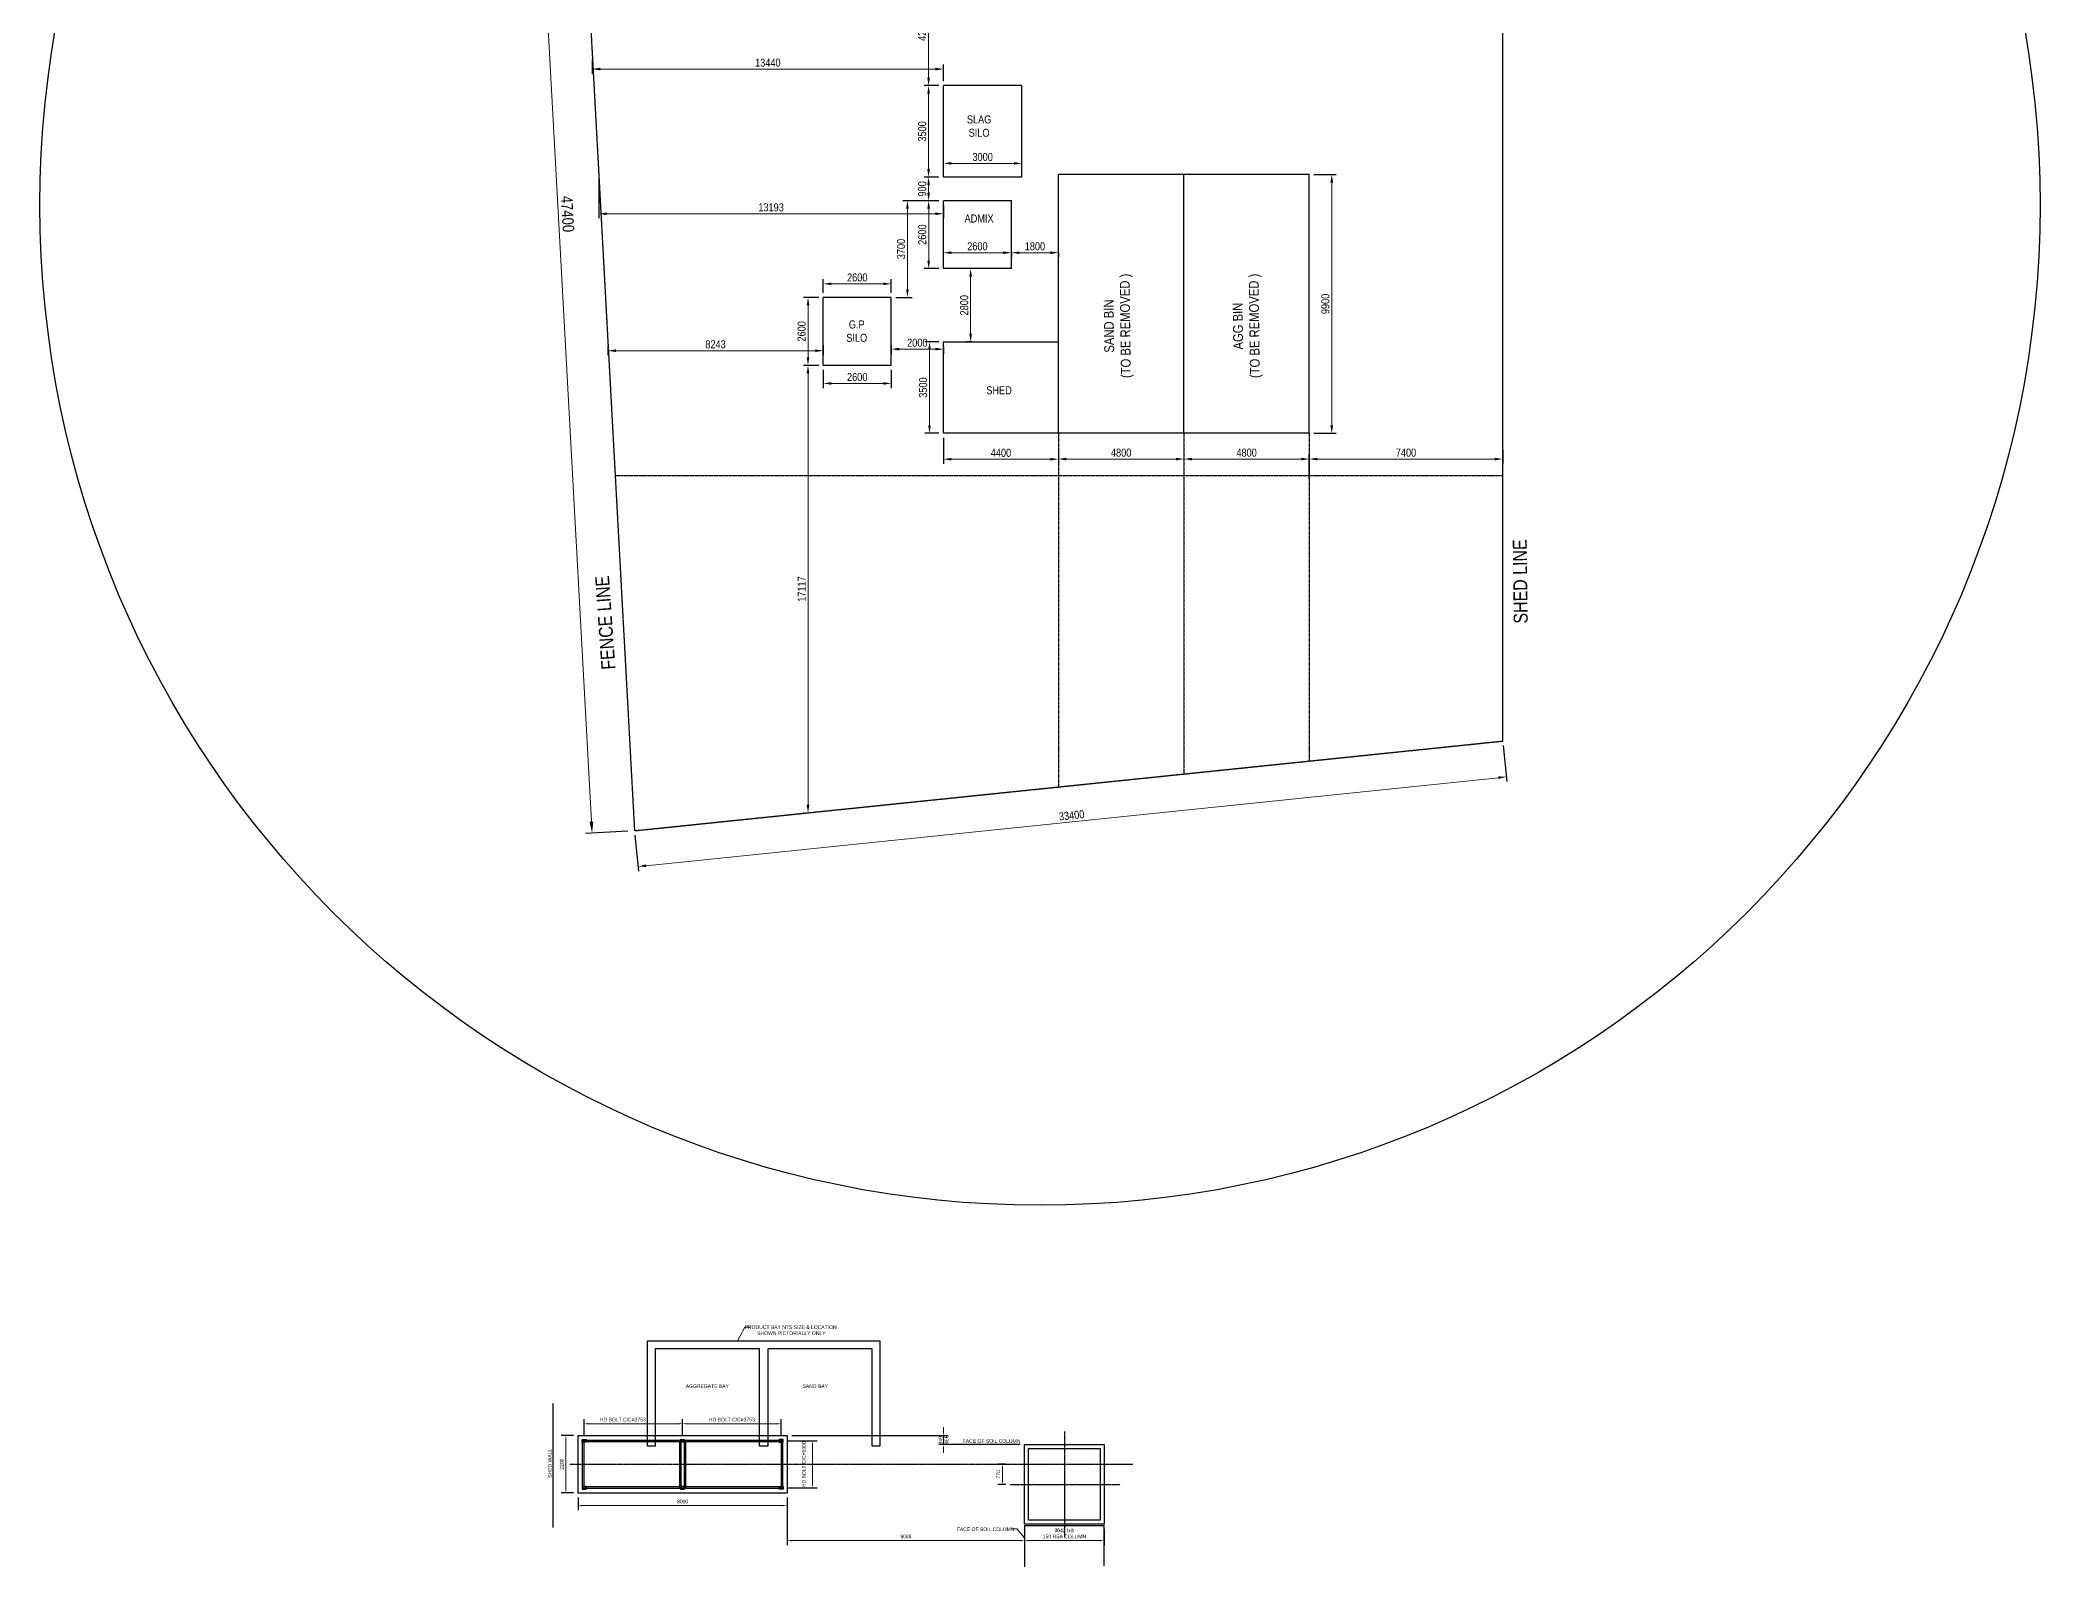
# Model space of a CAD drawing. Header units: metres. Extents: x 3919971 to 4071715, y -230135 to -139763.
# Drawn here: x 3919971 to 3996505, y -230135 to -171716 of the extents above; entities that cross this region are included whole.
import ezdxf

# ---------------------------------------------------------------- set-up
doc = ezdxf.new("R2010")
doc.units = ezdxf.units.M
doc.header["$LTSCALE"] = 1.5
doc.header["$MEASUREMENT"] = 0
doc.linetypes.add('CENTERX2', pattern=[4, 2.5, -0.5, 0.5, -0.5])
doc.linetypes.add('HIDDEN', pattern=[0.375, 0.25, -0.125])
doc.layers.get('0').update_dxf_attribs({"linetype": 'CONTINUOUS'})
doc.layers.get('DEFPOINTS').update_dxf_attribs({"linetype": 'CONTINUOUS'})
doc.layers.add('Dim', color=6, linetype='CONTINUOUS')
doc.styles.get("Standard").update_dxf_attribs({"font": 'ARIALN.TTF'})
doc.dimstyles.new('MDCG', dxfattribs={"dimscale": 0, "dimtxt": 1.75, "dimasz": 1.75, "dimexe": 1, "dimexo": 1, "dimgap": 0.5, "dimtad": 1, "dimdec": 0, "dimzin": 0, "dimdsep": 46, "dimtxsty": 'Standard', "dimcen": 3.5, "dimclrd": 6, "dimclre": 6, "dimclrt": 3, "dimadec": 0, "dimazin": 0, "dimtfac": 1, "dimtdec": 0, "dimtmove": 2, "dimatfit": 2, "dimfxl": 1, "dimtolj": 1, "dimtzin": 0, "dimlwd": 18, "dimarcsym": 0})

# ---------------------------------------------------------------- blocks, each defined once
blk = doc.blocks.new('*D31')
at = {"layer": 'DEFPOINTS', "color": 0, "transparency": 16777216}
for p in [(3975944, -198537), (3976085, -199906), (3942720, -201967)]:
    blk.add_point(p, dxfattribs=at)
at = {"layer": 'Dim', "color": 6, "lineweight": -2, "transparency": 16777216}
for p, q in [((3975962, -198711), (3976103, -200080)), ((3942738, -202141), (3942879, -203510))]:
    blk.add_line(p, q, dxfattribs=at)
at = {"layer": 'Dim', "color": 6, "lineweight": 18, "transparency": 16777216}
blk.add_line((3943166, -203305), (3975780, -199938), dxfattribs=at)
at = {"layer": 'Dim', "color": 6, "transparency": 16777216}
for points in [[(3975775, -199887), (3975786, -199988), (3976085, -199906)], [(3943161, -203254), (3943171, -203355), (3942862, -203336)]]:
    blk.add_solid(points, dxfattribs=at)
at = {"layer": 'Dim', "color": 3, "transparency": 16777216, "insert": (3959448, -201379), "char_height": 306.3, "attachment_point": 5, "rotation": 5.89422}
blk.add_mtext('\\A1;33400', dxfattribs=at)
blk = doc.blocks.new('*D30')
at = {"layer": 'DEFPOINTS', "color": 0, "transparency": 16777216}
for p in [(3938520, -154725), (3940144, -154637), (3942720, -201967)]:
    blk.add_point(p, dxfattribs=at)
at = {"layer": 'Dim', "color": 6, "lineweight": -2, "transparency": 16777216}
for p, q in [((3939894, -154651), (3938271, -154739)), ((3942471, -201980), (3940847, -202069))]:
    blk.add_line(p, q, dxfattribs=at)
at = {"layer": 'Dim', "color": 6, "lineweight": 18, "transparency": 16777216}
blk.add_line((3941073, -201618), (3938544, -155162), dxfattribs=at)
at = {"layer": 'Dim', "color": 6, "transparency": 16777216}
for points in [[(3938617, -155158), (3938471, -155166), (3938520, -154725)], [(3941146, -201614), (3941000, -201622), (3941097, -202055)]]:
    blk.add_solid(points, dxfattribs=at)
at = {"layer": 'Dim', "color": 3, "transparency": 16777216, "insert": (3940157, -178371), "char_height": 437.5, "attachment_point": 5, "rotation": 273.11603}
blk.add_mtext('\\A1;47400', dxfattribs=at)
blk = doc.blocks.new('*D1')
at = {"color": 6, "lineweight": -2, "transparency": 16777216}
for p, q in [((3975944, -187397), (3975944, -187923)), ((3968544, -188021), (3968544, -187573))]:
    blk.add_line(p, q, dxfattribs=at)
at = {"color": 6, "lineweight": 18, "transparency": 16777216}
blk.add_line((3975637, -187748), (3968850, -187748), dxfattribs=at)
at = {"color": 6, "transparency": 16777216}
for points in [[(3968850, -187697), (3968850, -187799), (3968544, -187748)], [(3975637, -187697), (3975637, -187799), (3975944, -187748)]]:
    blk.add_solid(points, dxfattribs=at)
at = {"layer": 'DEFPOINTS', "color": 0, "transparency": 16777216}
for p in [(3975944, -187222), (3968544, -187748), (3968544, -188196)]:
    blk.add_point(p, dxfattribs=at)
at = {"color": 3, "transparency": 16777216, "insert": (3972244, -187504), "char_height": 306.3, "attachment_point": 5}
blk.add_mtext('\\A1;7400', dxfattribs=at)
blk = doc.blocks.new('*D2')
at = {"color": 6, "lineweight": 18, "transparency": 16777216}
blk.add_line((3968237, -187748), (3964050, -187748), dxfattribs=at)
at = {"color": 6, "lineweight": -2, "transparency": 16777216}
blk.add_line((3968544, -188507), (3968544, -187573), dxfattribs=at)
at = {"color": 6, "transparency": 16777216}
for points in [[(3964050, -187697), (3964050, -187799), (3963744, -187748)], [(3968237, -187697), (3968237, -187799), (3968544, -187748)]]:
    blk.add_solid(points, dxfattribs=at)
at = {"layer": 'DEFPOINTS', "color": 0, "transparency": 16777216}
for p in [(3963744, -187748), (3963744, -187748), (3968544, -188682)]:
    blk.add_point(p, dxfattribs=at)
at = {"color": 3, "transparency": 16777216, "insert": (3966144, -187504), "char_height": 306.3, "attachment_point": 5}
blk.add_mtext('\\A1;4800', dxfattribs=at)
blk = doc.blocks.new('*D3')
at = {"color": 6, "lineweight": 18, "transparency": 16777216}
blk.add_line((3963437, -187748), (3959250, -187748), dxfattribs=at)
at = {"color": 6, "transparency": 16777216}
for points in [[(3959250, -187697), (3959250, -187799), (3958944, -187748)], [(3963437, -187697), (3963437, -187799), (3963744, -187748)]]:
    blk.add_solid(points, dxfattribs=at)
at = {"layer": 'DEFPOINTS', "color": 0, "transparency": 16777216}
for p in [(3958944, -187748), (3958944, -187748), (3963744, -187748)]:
    blk.add_point(p, dxfattribs=at)
at = {"color": 3, "transparency": 16777216, "insert": (3961344, -187504), "char_height": 306.3, "attachment_point": 5}
blk.add_mtext('\\A1;4800', dxfattribs=at)
blk = doc.blocks.new('*D4')
at = {"color": 6, "lineweight": -2, "transparency": 16777216}
for p, q in [((3968719, -176863), (3969577, -176863)), ((3968719, -186763), (3969577, -186763))]:
    blk.add_line(p, q, dxfattribs=at)
at = {"color": 6, "lineweight": 18, "transparency": 16777216}
blk.add_line((3969402, -186456), (3969402, -177169), dxfattribs=at)
at = {"color": 6, "transparency": 16777216}
for points in [[(3969351, -177169), (3969453, -177169), (3969402, -176863)], [(3969351, -186456), (3969453, -186456), (3969402, -186763)]]:
    blk.add_solid(points, dxfattribs=at)
at = {"layer": 'DEFPOINTS', "color": 0, "transparency": 16777216}
for p in [(3968544, -176863), (3969402, -176863), (3968544, -186763)]:
    blk.add_point(p, dxfattribs=at)
at = {"color": 3, "transparency": 16777216, "insert": (3969158, -181813), "char_height": 306.3, "attachment_point": 5, "rotation": 90}
blk.add_mtext('\\A1;9900', dxfattribs=at)
blk = doc.blocks.new('*D5')
at = {"color": 6, "lineweight": -2, "transparency": 16777216}
for p, q in [((3954544, -186938), (3954544, -187929)), ((3958944, -187409), (3958944, -187929))]:
    blk.add_line(p, q, dxfattribs=at)
at = {"color": 6, "lineweight": 18, "transparency": 16777216}
blk.add_line((3958637, -187754), (3954850, -187754), dxfattribs=at)
at = {"color": 6, "transparency": 16777216}
for points in [[(3954850, -187703), (3954850, -187805), (3954544, -187754)], [(3958637, -187703), (3958637, -187805), (3958944, -187754)]]:
    blk.add_solid(points, dxfattribs=at)
at = {"layer": 'DEFPOINTS', "color": 0, "transparency": 16777216}
for p in [(3954544, -186763), (3958944, -187234), (3954544, -187754)]:
    blk.add_point(p, dxfattribs=at)
at = {"color": 3, "transparency": 16777216, "insert": (3956744, -187510), "char_height": 306.3, "attachment_point": 5}
blk.add_mtext('\\A1;4400', dxfattribs=at)
blk = doc.blocks.new('*D6')
at = {"color": 6, "lineweight": -2, "transparency": 16777216}
for p, q in [((3954369, -183263), (3953835, -183263)), ((3954369, -186763), (3953835, -186763))]:
    blk.add_line(p, q, dxfattribs=at)
at = {"color": 6, "lineweight": 18, "transparency": 16777216}
blk.add_line((3954010, -186456), (3954010, -183569), dxfattribs=at)
at = {"color": 6, "transparency": 16777216}
for points in [[(3953959, -183569), (3954061, -183569), (3954010, -183263)], [(3953959, -186456), (3954061, -186456), (3954010, -186763)]]:
    blk.add_solid(points, dxfattribs=at)
at = {"layer": 'DEFPOINTS', "color": 0, "transparency": 16777216}
for p in [(3954010, -183263), (3954544, -183263), (3954544, -186763)]:
    blk.add_point(p, dxfattribs=at)
at = {"color": 3, "transparency": 16777216, "insert": (3953766, -185013), "char_height": 306.3, "attachment_point": 5, "rotation": 90}
blk.add_mtext('\\A1;3500', dxfattribs=at)
blk = doc.blocks.new('*D7')
at = {"color": 6, "lineweight": 18, "transparency": 16777216}
blk.add_line((3958637, -179854), (3957450, -179854), dxfattribs=at)
at = {"color": 6, "lineweight": -2, "transparency": 16777216}
for p, q in [((3957144, -179861), (3957144, -180029)), ((3958944, -179861), (3958944, -180029))]:
    blk.add_line(p, q, dxfattribs=at)
at = {"color": 6, "transparency": 16777216}
for points in [[(3957450, -179803), (3957450, -179905), (3957144, -179854)], [(3958637, -179803), (3958637, -179905), (3958944, -179854)]]:
    blk.add_solid(points, dxfattribs=at)
at = {"layer": 'DEFPOINTS', "color": 0, "transparency": 16777216}
for p in [(3957144, -179686), (3957144, -179854), (3958944, -179686)]:
    blk.add_point(p, dxfattribs=at)
at = {"color": 3, "transparency": 16777216, "insert": (3958044, -179610), "char_height": 306.3, "attachment_point": 5}
blk.add_mtext('\\A1;1800', dxfattribs=at)
blk = doc.blocks.new('*D8')
at = {"color": 6, "lineweight": -2, "transparency": 16777216}
for p, q in [((3955743, -180463), (3955408, -180463)), ((3955646, -183263), (3955408, -183263))]:
    blk.add_line(p, q, dxfattribs=at)
at = {"color": 6, "lineweight": 18, "transparency": 16777216}
blk.add_line((3955583, -182956), (3955583, -180769), dxfattribs=at)
at = {"color": 6, "transparency": 16777216}
for points in [[(3955532, -180769), (3955634, -180769), (3955583, -180463)], [(3955532, -182956), (3955634, -182956), (3955583, -183263)]]:
    blk.add_solid(points, dxfattribs=at)
at = {"layer": 'DEFPOINTS', "color": 0, "transparency": 16777216}
for p in [(3955583, -180463), (3955918, -180463), (3955821, -183263)]:
    blk.add_point(p, dxfattribs=at)
at = {"color": 3, "transparency": 16777216, "insert": (3955339, -181863), "char_height": 306.3, "attachment_point": 5, "rotation": 90}
blk.add_mtext('\\A1;2800', dxfattribs=at)
blk = doc.blocks.new('*D27')
at = {"color": 6, "lineweight": -2, "transparency": 16777216}
for p, q in [((3949769, -184163), (3949186, -184163)), ((3949197, -201280), (3949186, -201280))]:
    blk.add_line(p, q, dxfattribs=at)
at = {"color": 6, "lineweight": 18, "transparency": 16777216}
blk.add_line((3949361, -184469), (3949361, -200974), dxfattribs=at)
at = {"color": 6, "transparency": 16777216}
for points in [[(3949310, -184469), (3949412, -184469), (3949361, -184163)], [(3949310, -200974), (3949412, -200974), (3949361, -201280)]]:
    blk.add_solid(points, dxfattribs=at)
at = {"layer": 'DEFPOINTS', "color": 0, "transparency": 16777216}
for p in [(3949944, -184163), (3949361, -201280), (3949372, -201280)]:
    blk.add_point(p, dxfattribs=at)
at = {"color": 3, "transparency": 16777216, "insert": (3949120, -192721), "char_height": 306.3, "attachment_point": 5, "rotation": 90}
blk.add_mtext('\\A1;17117', dxfattribs=at)
blk = doc.blocks.new('*D24')
at = {"color": 6, "lineweight": -2, "transparency": 16777216}
for p, q in [((3949944, -184338), (3949944, -185030)), ((3952544, -184338), (3952544, -185030))]:
    blk.add_line(p, q, dxfattribs=at)
at = {"color": 6, "lineweight": 18, "transparency": 16777216}
blk.add_line((3952237, -184855), (3950250, -184855), dxfattribs=at)
at = {"color": 6, "transparency": 16777216}
for points in [[(3950250, -184804), (3950250, -184906), (3949944, -184855)], [(3952237, -184804), (3952237, -184906), (3952544, -184855)]]:
    blk.add_solid(points, dxfattribs=at)
at = {"layer": 'DEFPOINTS', "color": 0, "transparency": 16777216}
for p in [(3949944, -184163), (3952544, -184163), (3949944, -184855)]:
    blk.add_point(p, dxfattribs=at)
at = {"color": 3, "transparency": 16777216, "insert": (3951244, -184611), "char_height": 306.3, "attachment_point": 5}
blk.add_mtext('\\A1;2600', dxfattribs=at)
blk = doc.blocks.new('*D25')
at = {"color": 6, "lineweight": -2, "transparency": 16777216}
for p, q in [((3949769, -181563), (3949186, -181563)), ((3949769, -184163), (3949186, -184163))]:
    blk.add_line(p, q, dxfattribs=at)
at = {"color": 6, "lineweight": 18, "transparency": 16777216}
blk.add_line((3949361, -183856), (3949361, -181869), dxfattribs=at)
at = {"color": 6, "transparency": 16777216}
for points in [[(3949310, -181869), (3949412, -181869), (3949361, -181563)], [(3949310, -183856), (3949412, -183856), (3949361, -184163)]]:
    blk.add_solid(points, dxfattribs=at)
at = {"layer": 'DEFPOINTS', "color": 0, "transparency": 16777216}
for p in [(3949361, -181563), (3949944, -181563), (3949944, -184163)]:
    blk.add_point(p, dxfattribs=at)
at = {"color": 3, "transparency": 16777216, "insert": (3949117, -182863), "char_height": 306.3, "attachment_point": 5, "rotation": 90}
blk.add_mtext('\\A1;2600', dxfattribs=at)
blk = doc.blocks.new('*D28')
at = {"color": 6, "lineweight": -2, "transparency": 16777216}
for p, q in [((3952544, -183396), (3952544, -183718)), ((3954544, -183438), (3954544, -183718))]:
    blk.add_line(p, q, dxfattribs=at)
at = {"color": 6, "lineweight": 18, "transparency": 16777216}
blk.add_line((3954237, -183543), (3952850, -183543), dxfattribs=at)
at = {"color": 6, "transparency": 16777216}
for points in [[(3952850, -183492), (3952850, -183594), (3952544, -183543)], [(3954237, -183492), (3954237, -183594), (3954544, -183543)]]:
    blk.add_solid(points, dxfattribs=at)
at = {"layer": 'DEFPOINTS', "color": 0, "transparency": 16777216}
for p in [(3952544, -183221), (3952544, -183543), (3954544, -183263)]:
    blk.add_point(p, dxfattribs=at)
at = {"color": 3, "transparency": 16777216, "insert": (3953544, -183299), "char_height": 306.3, "attachment_point": 5}
blk.add_mtext('\\A1;2000', dxfattribs=at)
blk = doc.blocks.new('*D26')
at = {"color": 6, "lineweight": -2, "transparency": 16777216}
for p, q in [((3949944, -181388), (3949944, -180870)), ((3952544, -181388), (3952544, -180870))]:
    blk.add_line(p, q, dxfattribs=at)
at = {"color": 6, "lineweight": 18, "transparency": 16777216}
blk.add_line((3952237, -181045), (3950250, -181045), dxfattribs=at)
at = {"color": 6, "transparency": 16777216}
for points in [[(3950250, -180994), (3950250, -181096), (3949944, -181045)], [(3952237, -180994), (3952237, -181096), (3952544, -181045)]]:
    blk.add_solid(points, dxfattribs=at)
at = {"layer": 'DEFPOINTS', "color": 0, "transparency": 16777216}
for p in [(3949944, -181045), (3949944, -181563), (3952544, -181563)]:
    blk.add_point(p, dxfattribs=at)
at = {"color": 3, "transparency": 16777216, "insert": (3951244, -180801), "char_height": 306.3, "attachment_point": 5}
blk.add_mtext('\\A1;2600', dxfattribs=at)
blk = doc.blocks.new('*D29')
at = {"color": 6, "lineweight": -2, "transparency": 16777216}
for p, q in [((3941701, -183419), (3941701, -183778)), ((3949944, -183396), (3949944, -183778))]:
    blk.add_line(p, q, dxfattribs=at)
at = {"color": 6, "lineweight": 18, "transparency": 16777216}
blk.add_line((3949637, -183603), (3942007, -183603), dxfattribs=at)
at = {"color": 6, "transparency": 16777216}
for points in [[(3942007, -183552), (3942007, -183654), (3941701, -183603)], [(3949637, -183552), (3949637, -183654), (3949944, -183603)]]:
    blk.add_solid(points, dxfattribs=at)
at = {"layer": 'DEFPOINTS', "color": 0, "transparency": 16777216}
for p in [(3941701, -183244), (3941701, -183603), (3949944, -183221)]:
    blk.add_point(p, dxfattribs=at)
at = {"color": 3, "transparency": 16777216, "insert": (3945822, -183359), "char_height": 306.3, "attachment_point": 5}
blk.add_mtext('\\A1;8243', dxfattribs=at)
blk = doc.blocks.new('*D34')
at = {"color": 6, "lineweight": -2, "transparency": 16777216}
for p, q in [((3954369, -177863), (3953803, -177863)), ((3954369, -180463), (3953803, -180463))]:
    blk.add_line(p, q, dxfattribs=at)
at = {"color": 6, "lineweight": 18, "transparency": 16777216}
blk.add_line((3953978, -178169), (3953978, -180156), dxfattribs=at)
at = {"color": 6, "transparency": 16777216}
for points in [[(3953927, -178169), (3954029, -178169), (3953978, -177863)], [(3953927, -180156), (3954029, -180156), (3953978, -180463)]]:
    blk.add_solid(points, dxfattribs=at)
at = {"layer": 'DEFPOINTS', "color": 0, "transparency": 16777216}
for p in [(3954544, -177863), (3953978, -180463), (3954544, -180463)]:
    blk.add_point(p, dxfattribs=at)
at = {"color": 3, "transparency": 16777216, "insert": (3953734, -179163), "char_height": 306.3, "attachment_point": 5, "rotation": 90}
blk.add_mtext('\\A1;2600', dxfattribs=at)
blk = doc.blocks.new('*D35')
at = {"color": 6, "lineweight": -2, "transparency": 16777216}
for p, q in [((3954544, -179855), (3954544, -179679)), ((3957144, -180029), (3957144, -180029))]:
    blk.add_line(p, q, dxfattribs=at)
at = {"color": 6, "lineweight": 18, "transparency": 16777216}
blk.add_line((3956837, -179854), (3954850, -179854), dxfattribs=at)
at = {"color": 6, "transparency": 16777216}
for points in [[(3954850, -179803), (3954850, -179905), (3954544, -179854)], [(3956837, -179803), (3956837, -179905), (3957144, -179854)]]:
    blk.add_solid(points, dxfattribs=at)
at = {"layer": 'DEFPOINTS', "color": 0, "transparency": 16777216}
for p in [(3954544, -179854), (3957144, -179854), (3954544, -180030)]:
    blk.add_point(p, dxfattribs=at)
at = {"color": 3, "transparency": 16777216, "insert": (3955844, -179610), "char_height": 306.3, "attachment_point": 5}
blk.add_mtext('\\A1;2600', dxfattribs=at)
blk = doc.blocks.new('*D22')
at = {"color": 6, "lineweight": -2, "transparency": 16777216}
for p, q in [((3941351, -176993), (3941351, -178538)), ((3954544, -178038), (3954544, -178538))]:
    blk.add_line(p, q, dxfattribs=at)
at = {"color": 6, "lineweight": 18, "transparency": 16777216}
blk.add_line((3954237, -178363), (3941657, -178363), dxfattribs=at)
at = {"color": 6, "transparency": 16777216}
for points in [[(3941657, -178312), (3941657, -178414), (3941351, -178363)], [(3954237, -178312), (3954237, -178414), (3954544, -178363)]]:
    blk.add_solid(points, dxfattribs=at)
at = {"layer": 'DEFPOINTS', "color": 0, "transparency": 16777216}
for p in [(3941351, -176818), (3954544, -177863), (3941351, -178363)]:
    blk.add_point(p, dxfattribs=at)
at = {"color": 3, "transparency": 16777216, "insert": (3947947, -178119), "char_height": 306.3, "attachment_point": 5}
blk.add_mtext('\\A1;13193', dxfattribs=at)
blk = doc.blocks.new('*D21')
at = {"color": 6, "lineweight": -2, "transparency": 16777216}
for p, q in [((3954544, -176788), (3954544, -176261)), ((3957544, -176788), (3957544, -176261))]:
    blk.add_line(p, q, dxfattribs=at)
at = {"color": 6, "lineweight": 18, "transparency": 16777216}
blk.add_line((3954850, -176436), (3957237, -176436), dxfattribs=at)
at = {"color": 6, "transparency": 16777216}
for points in [[(3954850, -176385), (3954850, -176487), (3954544, -176436)], [(3957237, -176385), (3957237, -176487), (3957544, -176436)]]:
    blk.add_solid(points, dxfattribs=at)
at = {"layer": 'DEFPOINTS', "color": 0, "transparency": 16777216}
for p in [(3957544, -176436), (3954544, -176963), (3957544, -176963)]:
    blk.add_point(p, dxfattribs=at)
at = {"color": 3, "transparency": 16777216, "insert": (3956044, -176192), "char_height": 306.3, "attachment_point": 5}
blk.add_mtext('\\A1;3000', dxfattribs=at)
blk = doc.blocks.new('*D17')
at = {"color": 6, "lineweight": -2, "transparency": 16777216}
for p, q in [((3954369, -173463), (3953800, -173463)), ((3954369, -176963), (3953800, -176963))]:
    blk.add_line(p, q, dxfattribs=at)
at = {"color": 6, "lineweight": 18, "transparency": 16777216}
blk.add_line((3953975, -176656), (3953975, -173769), dxfattribs=at)
at = {"color": 6, "transparency": 16777216}
for points in [[(3953924, -173769), (3954026, -173769), (3953975, -173463)], [(3953924, -176656), (3954026, -176656), (3953975, -176963)]]:
    blk.add_solid(points, dxfattribs=at)
at = {"layer": 'DEFPOINTS', "color": 0, "transparency": 16777216}
for p in [(3953975, -173463), (3954544, -173463), (3954544, -176963)]:
    blk.add_point(p, dxfattribs=at)
at = {"color": 3, "transparency": 16777216, "insert": (3953731, -175213), "char_height": 306.3, "attachment_point": 5, "rotation": 90}
blk.add_mtext('\\A1;3500', dxfattribs=at)
blk = doc.blocks.new('*D18')
at = {"color": 6, "lineweight": -2, "transparency": 16777216}
for p, q in [((3954369, -169263), (3953800, -169263)), ((3954369, -173463), (3953800, -173463))]:
    blk.add_line(p, q, dxfattribs=at)
at = {"color": 6, "lineweight": 18, "transparency": 16777216}
blk.add_line((3953975, -173156), (3953975, -169569), dxfattribs=at)
at = {"color": 6, "transparency": 16777216}
for points in [[(3953924, -169569), (3954026, -169569), (3953975, -169263)], [(3953924, -173156), (3954026, -173156), (3953975, -173463)]]:
    blk.add_solid(points, dxfattribs=at)
at = {"layer": 'DEFPOINTS', "color": 0, "transparency": 16777216}
for p in [(3953975, -169263), (3954544, -169263), (3954544, -173463)]:
    blk.add_point(p, dxfattribs=at)
at = {"color": 3, "transparency": 16777216, "insert": (3953731, -171363), "char_height": 306.3, "attachment_point": 5, "rotation": 90}
blk.add_mtext('\\A1;4200', dxfattribs=at)
blk = doc.blocks.new('*D19')
at = {"color": 6, "lineweight": -2, "transparency": 16777216}
for p, q in [((3941104, -172448), (3941104, -173004)), ((3954544, -173288), (3954544, -172654))]:
    blk.add_line(p, q, dxfattribs=at)
at = {"color": 6, "lineweight": 18, "transparency": 16777216}
blk.add_line((3954237, -172829), (3941410, -172829), dxfattribs=at)
at = {"color": 6, "transparency": 16777216}
for points in [[(3941410, -172778), (3941410, -172880), (3941104, -172829)], [(3954237, -172778), (3954237, -172880), (3954544, -172829)]]:
    blk.add_solid(points, dxfattribs=at)
at = {"layer": 'DEFPOINTS', "color": 0, "transparency": 16777216}
for p in [(3941104, -172273), (3941104, -172829), (3954544, -173463)]:
    blk.add_point(p, dxfattribs=at)
at = {"color": 3, "transparency": 16777216, "insert": (3947824, -172585), "char_height": 306.3, "attachment_point": 5}
blk.add_mtext('\\A1;13440', dxfattribs=at)
blk = doc.blocks.new('*D20')
at = {"color": 6, "lineweight": -2, "transparency": 16777216}
for p, q in [((3954369, -176963), (3953800, -176963)), ((3954369, -177863), (3953800, -177863))]:
    blk.add_line(p, q, dxfattribs=at)
at = {"color": 6, "lineweight": 18, "transparency": 16777216}
blk.add_line((3953975, -177556), (3953975, -177269), dxfattribs=at)
at = {"color": 6, "transparency": 16777216}
for points in [[(3953924, -177269), (3954026, -177269), (3953975, -176963)], [(3953924, -177556), (3954026, -177556), (3953975, -177863)]]:
    blk.add_solid(points, dxfattribs=at)
at = {"layer": 'DEFPOINTS', "color": 0, "transparency": 16777216}
for p in [(3953975, -176963), (3954544, -176963), (3954544, -177863)]:
    blk.add_point(p, dxfattribs=at)
at = {"color": 3, "transparency": 16777216, "insert": (3953731, -177413), "char_height": 306.3, "attachment_point": 5, "rotation": 90}
blk.add_mtext('\\A1;900', dxfattribs=at)
blk = doc.blocks.new('*D23')
at = {"color": 6, "lineweight": -2, "transparency": 16777216}
for p, q in [((3954369, -177863), (3952991, -177863)), ((3952719, -181563), (3953341, -181563))]:
    blk.add_line(p, q, dxfattribs=at)
at = {"color": 6, "lineweight": 18, "transparency": 16777216}
blk.add_line((3953166, -181256), (3953166, -178169), dxfattribs=at)
at = {"color": 6, "transparency": 16777216}
for points in [[(3953115, -178169), (3953217, -178169), (3953166, -177863)], [(3953115, -181256), (3953217, -181256), (3953166, -181563)]]:
    blk.add_solid(points, dxfattribs=at)
at = {"layer": 'DEFPOINTS', "color": 0, "transparency": 16777216}
for p in [(3953166, -177863), (3954544, -177863), (3952544, -181563)]:
    blk.add_point(p, dxfattribs=at)
at = {"color": 3, "transparency": 16777216, "insert": (3952922, -179713), "char_height": 306.3, "attachment_point": 5, "rotation": 90}
blk.add_mtext('\\A1;3700', dxfattribs=at)
blk = doc.blocks.new('*D37')
at = {"layer": 'DEFPOINTS', "color": 0, "transparency": 16777216}
for p in [(3940094, -225104), (3940562, -225104), (3940562, -227304)]:
    blk.add_point(p, dxfattribs=at)
at = {"layer": 'Dim', "color": 6, "lineweight": -2, "transparency": 16777216}
for p, q in [((3940387, -225104), (3939919, -225104)), ((3940387, -227304), (3939919, -227304))]:
    blk.add_line(p, q, dxfattribs=at)
at = {"layer": 'Dim', "color": 6, "lineweight": 18, "transparency": 16777216}
blk.add_line((3940094, -227147), (3940094, -225262), dxfattribs=at)
at = {"layer": 'Dim', "color": 6, "transparency": 16777216}
for points in [[(3940068, -225262), (3940120, -225262), (3940094, -225104)], [(3940068, -227147), (3940120, -227147), (3940094, -227304)]]:
    blk.add_solid(points, dxfattribs=at)
at = {"layer": 'Dim', "color": 3, "transparency": 16777216, "insert": (3939935, -226204), "char_height": 140, "attachment_point": 5, "rotation": 90}
blk.add_mtext('\\A1;2200', dxfattribs=at)
blk = doc.blocks.new('*D38')
at = {"layer": 'DEFPOINTS', "color": 0, "transparency": 16777216}
for p in [(3940562, -227304), (3948562, -227304), (3948562, -227787)]:
    blk.add_point(p, dxfattribs=at)
at = {"layer": 'Dim', "color": 6, "lineweight": -2, "transparency": 16777216}
for p, q in [((3940562, -227479), (3940562, -227962)), ((3948562, -227479), (3948562, -227962))]:
    blk.add_line(p, q, dxfattribs=at)
at = {"layer": 'Dim', "color": 6, "lineweight": 18, "transparency": 16777216}
blk.add_line((3940719, -227787), (3948404, -227787), dxfattribs=at)
at = {"layer": 'Dim', "color": 6, "transparency": 16777216}
for points in [[(3940719, -227761), (3940719, -227813), (3940562, -227787)], [(3948404, -227761), (3948404, -227813), (3948562, -227787)]]:
    blk.add_solid(points, dxfattribs=at)
at = {"layer": 'Dim', "color": 3, "transparency": 16777216, "insert": (3944562, -227628), "char_height": 140, "attachment_point": 5}
blk.add_mtext('\\A1;8000', dxfattribs=at)
blk = doc.blocks.new('*D40')
at = {"layer": 'DEFPOINTS', "color": 0, "transparency": 16777216}
for p in [(3944562, -224657), (3940792, -225279), (3944562, -225279)]:
    blk.add_point(p, dxfattribs=at)
at = {"layer": 'Dim', "color": 6, "lineweight": -2, "transparency": 16777216}
for p, q in [((3940792, -225104), (3940792, -224482)), ((3944562, -225104), (3944562, -224482))]:
    blk.add_line(p, q, dxfattribs=at)
at = {"layer": 'Dim', "color": 6, "lineweight": 18, "transparency": 16777216}
blk.add_line((3940949, -224657), (3944404, -224657), dxfattribs=at)
at = {"layer": 'Dim', "color": 6, "transparency": 16777216}
for points in [[(3940949, -224630), (3940949, -224683), (3940792, -224657)], [(3944404, -224630), (3944404, -224683), (3944562, -224657)]]:
    blk.add_solid(points, dxfattribs=at)
at = {"layer": 'Dim', "color": 3, "transparency": 16777216, "insert": (3942274, -224497), "char_height": 140.01, "attachment_point": 5}
blk.add_mtext('\\A1;HD BOLT C/C=3753', dxfattribs=at)
blk = doc.blocks.new('*D41')
at = {"layer": 'DEFPOINTS', "color": 0, "transparency": 16777216}
for p in [(3944562, -224657), (3944562, -225279), (3948332, -225279)]:
    blk.add_point(p, dxfattribs=at)
at = {"layer": 'Dim', "color": 6, "lineweight": -2, "transparency": 16777216}
for p, q in [((3944562, -225104), (3944562, -224482)), ((3948332, -225104), (3948332, -224482))]:
    blk.add_line(p, q, dxfattribs=at)
at = {"layer": 'Dim', "color": 6, "lineweight": 18, "transparency": 16777216}
blk.add_line((3948174, -224657), (3944719, -224657), dxfattribs=at)
at = {"layer": 'Dim', "color": 6, "transparency": 16777216}
for points in [[(3944719, -224630), (3944719, -224683), (3944562, -224657)], [(3948174, -224630), (3948174, -224683), (3948332, -224657)]]:
    blk.add_solid(points, dxfattribs=at)
at = {"layer": 'Dim', "color": 3, "transparency": 16777216, "insert": (3946447, -224497), "char_height": 140.01, "attachment_point": 5}
blk.add_mtext('\\A1;HD BOLT C/C=3753', dxfattribs=at)
blk = doc.blocks.new('*D42')
at = {"layer": 'DEFPOINTS', "color": 0, "transparency": 16777216}
for p in [(3948387, -225307), (3949531, -225307), (3948387, -227102)]:
    blk.add_point(p, dxfattribs=at)
at = {"layer": 'Dim', "color": 6, "lineweight": -2, "transparency": 16777216}
for p, q in [((3948562, -225307), (3949706, -225307)), ((3948562, -227102), (3949706, -227102))]:
    blk.add_line(p, q, dxfattribs=at)
at = {"layer": 'Dim', "color": 6, "lineweight": 18, "transparency": 16777216}
blk.add_line((3949531, -226944), (3949531, -225464), dxfattribs=at)
at = {"layer": 'Dim', "color": 6, "transparency": 16777216}
for points in [[(3949505, -225464), (3949557, -225464), (3949531, -225307)], [(3949505, -226944), (3949557, -226944), (3949531, -227102)]]:
    blk.add_solid(points, dxfattribs=at)
at = {"layer": 'Dim', "color": 3, "transparency": 16777216, "insert": (3949204, -226204), "char_height": 140.01, "attachment_point": 5, "rotation": 90}
blk.add_mtext('\\A1;HD BOLT C/C=1900', dxfattribs=at)
blk = doc.blocks.new('*D43')
at = {"layer": 'DEFPOINTS', "color": 0, "transparency": 16777216}
for p in [(3948562, -227540), (3957650, -228359), (3957650, -229128)]:
    blk.add_point(p, dxfattribs=at)
at = {"layer": 'Dim', "color": 6, "lineweight": -2, "transparency": 16777216}
for p, q in [((3948562, -227715), (3948562, -229303)), ((3957650, -228534), (3957650, -229303))]:
    blk.add_line(p, q, dxfattribs=at)
at = {"layer": 'Dim', "color": 6, "lineweight": 18, "transparency": 16777216}
blk.add_line((3948719, -229128), (3957492, -229128), dxfattribs=at)
at = {"layer": 'Dim', "color": 6, "transparency": 16777216}
for points in [[(3948719, -229102), (3948719, -229154), (3948562, -229128)], [(3957492, -229102), (3957492, -229154), (3957650, -229128)]]:
    blk.add_solid(points, dxfattribs=at)
at = {"layer": 'Dim', "color": 3, "transparency": 16777216, "insert": (3953106, -228969), "char_height": 140, "attachment_point": 5}
blk.add_mtext('\\A1;9088', dxfattribs=at)
blk = doc.blocks.new('*D44')
at = {"layer": 'DEFPOINTS', "color": 0, "transparency": 16777216}
for p in [(3956800, -226204), (3957100, -226204), (3957100, -226974)]:
    blk.add_point(p, dxfattribs=at)
at = {"layer": 'Dim', "color": 6, "lineweight": -2, "transparency": 16777216}
for p, q in [((3956925, -226204), (3956625, -226204)), ((3956925, -226974), (3956625, -226974))]:
    blk.add_line(p, q, dxfattribs=at)
at = {"layer": 'Dim', "color": 6, "lineweight": 18, "transparency": 16777216}
blk.add_line((3956800, -226817), (3956800, -226362), dxfattribs=at)
at = {"layer": 'Dim', "color": 6, "transparency": 16777216}
for points in [[(3956774, -226362), (3956826, -226362), (3956800, -226204)], [(3956774, -226817), (3956826, -226817), (3956800, -226974)]]:
    blk.add_solid(points, dxfattribs=at)
at = {"layer": 'Dim', "color": 3, "transparency": 16777216, "insert": (3956641, -226589), "char_height": 140, "attachment_point": 5, "rotation": 90}
blk.add_mtext('\\A1;770', dxfattribs=at)
blk = doc.blocks.new('*D45')
at = {"layer": 'DEFPOINTS', "color": 0, "transparency": 16777216}
for p in [(3957650, -228495), (3960692, -228495), (3960692, -229128)]:
    blk.add_point(p, dxfattribs=at)
at = {"layer": 'Dim', "color": 6, "lineweight": -2, "transparency": 16777216}
for p, q in [((3957650, -228670), (3957650, -229303)), ((3960692, -228670), (3960692, -229303))]:
    blk.add_line(p, q, dxfattribs=at)
at = {"layer": 'Dim', "color": 6, "lineweight": 18, "transparency": 16777216}
blk.add_line((3957807, -229128), (3960534, -229128), dxfattribs=at)
at = {"layer": 'Dim', "color": 6, "transparency": 16777216}
for points in [[(3957807, -229102), (3957807, -229154), (3957650, -229128)], [(3960534, -229102), (3960534, -229154), (3960692, -229128)]]:
    blk.add_solid(points, dxfattribs=at)
at = {"layer": 'Dim', "color": 3, "transparency": 16777216, "insert": (3959171, -228851), "char_height": 140.01, "attachment_point": 5}
blk.add_mtext('\\A1;3042 b-b\\P150 RSA COLUMN', dxfattribs=at)
blk = doc.blocks.new('*D46')
at = {"layer": 'DEFPOINTS', "color": 0, "transparency": 16777216}
for p in [(3948562, -225104), (3954544, -225453), (3957650, -225453)]:
    blk.add_point(p, dxfattribs=at)
at = {"layer": 'Dim', "color": 6, "lineweight": 18, "transparency": 16777216}
for p, q in [((3954544, -224947), (3954544, -224789)), ((3954544, -225104), (3954544, -225453)), ((3954544, -225611), (3954544, -225768))]:
    blk.add_line(p, q, dxfattribs=at)
at = {"layer": 'Dim', "color": 6, "lineweight": -2, "transparency": 16777216}
for p, q in [((3948737, -225104), (3954719, -225104)), ((3957475, -225453), (3954369, -225453))]:
    blk.add_line(p, q, dxfattribs=at)
at = {"layer": 'Dim', "color": 6, "transparency": 16777216}
for points in [[(3954518, -224947), (3954570, -224947), (3954544, -225104)], [(3954518, -225611), (3954570, -225611), (3954544, -225453)]]:
    blk.add_solid(points, dxfattribs=at)
at = {"layer": 'Dim', "color": 3, "transparency": 16777216, "insert": (3954545, -225288), "char_height": 140, "attachment_point": 5, "rotation": 90}
blk.add_mtext('\\A1;349\\PREF', dxfattribs=at)

msp = doc.modelspace()

# ---------------------------------------------------------------- linework, layer by layer
for p, q in [((3957543.6, -173462.7), (3954543.6, -173462.7)), ((3954543.6, -176962.7), (3954543.6, -173462.7)), ((3957543.6, -176962.7), (3957543.6, -173462.7)), ((3957543.6, -176962.7), (3954543.6, -176962.7)), ((3968543.6, -176862.7), (3958943.6, -176862.7)), ((3957143.6, -177862.7), (3954543.6, -177862.7)), ((3957143.6, -180462.7), (3954543.6, -180462.7)), ((3949943.6, -184162.7), (3949943.6, -181562.7)), ((3952543.6, -181562.7), (3949943.6, -181562.7)), ((3952543.6, -184162.7), (3952543.6, -181562.7)), ((3954543.6, -186762.7), (3954543.6, -183262.7)), ((3954543.6, -183262.7), (3958943.6, -183262.7)), ((3952543.6, -184162.7), (3949943.6, -184162.7)), ((3958943.6, -186762.7), (3954543.6, -186762.7)), ((3968543.6, -186762.7), (3958943.6, -186762.7)), ((3939606.3, -228628.9), (3939606.3, -223881.9)), ((3957649.7, -228541.8), (3957649.7, -230135.2)), ((3957649.7, -228541.8), (3960691.7, -228541.8)), ((3960691.7, -230089.8), (3960691.7, -228541.8))]:
    msp.add_line(p, q)
at = {"color": 7}
for p, q in [((3958943.6, -186762.7), (3958943.6, -176862.7)), ((3963743.6, -186762.7), (3963743.6, -176862.7)), ((3968543.6, -186762.7), (3968543.6, -176862.7)), ((3954543.6, -180462.7), (3954543.6, -177862.7)), ((3957143.6, -180462.7), (3957143.6, -177862.7))]:
    msp.add_line(p, q, dxfattribs=at)
at = {"color": 4, "linetype": 'HIDDEN', "ltscale": 10}
for p, q in [((3958943.6, -186762.7), (3958943.6, -200292)), ((3963743.6, -186762.7), (3963743.6, -199796.4)), ((3968543.6, -186762.7), (3968543.6, -199300.9)), ((3975943.6, -188384.4), (3941980.7, -188384.4))]:
    msp.add_line(p, q, dxfattribs=at)
at = {"color": 4, "linetype": 'CENTERX2', "ltscale": 2.5}
for p, q in [((3959170.7, -224956.8), (3959170.7, -229009.3)), ((3940240.1, -226204.5), (3961796.3, -226204.5)), ((3957099.5, -226974.5), (3961312.2, -226974.5))]:
    msp.add_line(p, q, dxfattribs=at)
at = {"color": 1, "linetype": 'HIDDEN', "ltscale": 15}
msp.add_lwpolyline([(3940143.6, -154636.9), (3968332.8, -154636.9), (3940143.6, -154636.9), (3942720.2, -201966.9), (3975943.6, -198536.9), (3975943.6, -154636.9), (3974123.3, -154636.9)], dxfattribs=at)
msp.add_lwpolyline([(3943513.6, -225509.7), (3943216.3, -225509.7), (3943216.3, -221488.1), (3952110.6, -221488.1), (3952110.6, -225511.3), (3951816, -225511.3), (3951816, -221791), (3947818.3, -221791), (3947818.3, -225510.5), (3947510.1, -225510.5), (3947510.1, -221788.4), (3943512.8, -221788.4), (3943513.6, -225509.7)])
for points in [[(3948561.7, -227304.5), (3940561.7, -227304.5), (3940561.7, -225104.5), (3948561.7, -225104.5)], [(3948386.7, -227129.5), (3940736.7, -227129.5), (3940736.7, -225279.5), (3948386.7, -225279.5)], [(3948331.8, -227074.6), (3940791.5, -227074.6), (3940791.5, -225334.4), (3948331.8, -225334.4)], [(3944451.9, -225279.5), (3944671.4, -225279.5), (3944671.4, -227129.5), (3944451.9, -227129.5)], [(3944506.8, -225334.4), (3944616.5, -225334.4), (3944616.5, -227074.6), (3944506.8, -227074.6)], [(3957649.7, -225453.5), (3960691.7, -225453.5), (3960691.7, -228495.5), (3957649.7, -228495.5)], [(3957799.7, -225603.5), (3960541.7, -225603.5), (3960541.7, -228345.5), (3957799.7, -228345.5)]]:
    msp.add_lwpolyline(points, close=True)
at = {"color": 4}
for points in [[(3940714.3, -225257.1), (3940868.8, -225257.1), (3940868.8, -225356.7), (3940714.3, -225356.7)], [(3940736.7, -225279.5), (3940846.4, -225279.5), (3940846.4, -225334.4), (3940736.7, -225334.4)], [(3944484.4, -225257.1), (3944638.9, -225257.1), (3944638.9, -225356.7), (3944484.4, -225356.7)], [(3944506.8, -225279.5), (3944616.5, -225279.5), (3944616.5, -225334.4), (3944506.8, -225334.4)], [(3948409, -225257.1), (3948254.5, -225257.1), (3948254.5, -225356.7), (3948409, -225356.7)], [(3948386.7, -225279.5), (3948276.9, -225279.5), (3948276.9, -225334.4), (3948386.7, -225334.4)], [(3940714.3, -227151.8), (3940868.8, -227151.8), (3940868.8, -227052.2), (3940714.3, -227052.2)], [(3940736.7, -227129.5), (3940846.4, -227129.5), (3940846.4, -227074.6), (3940736.7, -227074.6)], [(3944484.4, -227151.8), (3944638.9, -227151.8), (3944638.9, -227052.2), (3944484.4, -227052.2)], [(3944506.8, -227129.5), (3944616.5, -227129.5), (3944616.5, -227074.6), (3944506.8, -227074.6)], [(3948409, -227151.8), (3948254.5, -227151.8), (3948254.5, -227052.2), (3948409, -227052.2)], [(3948386.7, -227129.5), (3948276.9, -227129.5), (3948276.9, -227074.6), (3948386.7, -227074.6)]]:
    msp.add_lwpolyline(points, close=True, dxfattribs=at)
msp.add_circle((3958238.1, -178030.4), 38267.3)

# ---------------------------------------------------------------- texts
at = {"color": 3, "char_height": 306.27, "attachment_point": 5}
for s, insert in [('\\A1;SLAG\\PSILO', (3955907.7, -175011.4)), ('\\A1;ADMIX', (3955907.7, -178545)), ('\\A1;G.P\\PSILO', (3951225.3, -182855.9)), ('\\A1;SHED', (3956670.9, -185118.5))]:
    msp.add_mtext(s, dxfattribs=dict(at, insert=insert))
at = {"color": 3, "attachment_point": 5}
for s, insert, char_height, rotation in [('\\A1;SAND BIN\\P(TO BE REMOVED )', (3961244.8, -182657), 375.675, 90.707568), ('\\A1;AGG BIN\\P(TO BE REMOVED )', (3966181.8, -182657), 375.675, 90.707568), ('\\A1;SHED LINE ', (3976618.8, -192431.4), 533.096, 90.707568), ('\\A1;FENCE LINE ', (3941605.5, -194009), 533.096, 93.966273)]:
    msp.add_mtext(s, dxfattribs=dict(at, insert=insert, char_height=char_height, rotation=rotation))
at = {"layer": 'Dim', "color": 3, "char_height": 140.007, "attachment_point": 5}
for s, insert in [('\\A1;PRODUCT BAY NTS SIZE & LOCATION\\P SHOWN PICTORIALLY ONLY', (3948697.1, -221077)), ('\\A1;AGGREGATE BAY', (3945508, -223215.5)), ('\\A1;SAND BAY', (3949635.9, -223215.5)), ('\\A1;FACE OF SOIL COLUMN', (3956386.1, -225318)), ('\\A1;FACE OF SOIL COLUMN', (3956157.5, -228693.6))]:
    msp.add_mtext(s, dxfattribs=dict(at, insert=insert))
at = {"layer": 'Dim', "color": 3, "insert": (3939483.9, -226168.1), "char_height": 140.007, "attachment_point": 5, "rotation": 90}
msp.add_mtext('\\A1;SHED WALL', dxfattribs=at)

# ---------------------------------------------------------------- dimensions: what is measured, and where the dimension line sits
for base, p1, p2, picture, middle in [((3953975.3, -169262.7), (3954543.6, -173462.7), (3954543.6, -169262.7), '*D18', (3953731.4, -171362.7)), ((3953975.3, -173462.7), (3954543.6, -176962.7), (3954543.6, -173462.7), '*D17', (3953731.4, -175212.7)), ((3953975.3, -176962.7), (3954543.6, -177862.7), (3954543.6, -176962.7), '*D20', (3953731.4, -177412.7)), ((3969401.8, -176862.7), (3968543.6, -186762.7), (3968543.6, -176862.7), '*D4', (3969157.9, -181812.7)), ((3953166.3, -177862.7), (3952543.6, -181562.7), (3954543.6, -177862.7), '*D23', (3952922.4, -179712.7)), ((3953978.3, -180462.7), (3954543.6, -177862.7), (3954543.6, -180462.7), '*D34', (3953734.4, -179162.7)), ((3955583.3, -180462.7), (3955820.8, -183262.7), (3955917.8, -180462.7), '*D8', (3955339.4, -181862.7)), ((3949361.3, -181562.7), (3949943.6, -184162.7), (3949943.6, -181562.7), '*D25', (3949117.4, -182862.7)), ((3954010.3, -183262.7), (3954543.6, -186762.7), (3954543.6, -183262.7), '*D6', (3953766.4, -185012.7)), ((3949361.3, -201280.1), (3949943.6, -184162.7), (3949372.2, -201280.1), '*D27', (3949120, -192721.4))]:
    dim = msp.add_linear_dim(base=base, p1=p1, p2=p2, angle=90, dimstyle='MDCG', override={"dimscale": 175.00875})
    dim.commit()
    dim.dimension.update_dxf_attribs({"geometry": picture, "text_midpoint": middle})
for base, p1, p2, picture, middle in [((3941103.7, -172828.9), (3954543.6, -173462.7), (3941103.7, -172273.4), '*D19', (3947823.6, -172585)), ((3957543.6, -176435.9), (3954543.6, -176962.7), (3957543.6, -176962.7), '*D21', (3956043.6, -176192)), ((3941351.053, -178362.917), (3954543.5708, -177862.6772), (3941351.053, -176817.5121), '*D22', (3947947.3119, -178119.0418)), ((3954543.6, -179853.9), (3957143.6, -179853.9), (3954543.6, -180030), '*D35', (3955843.6, -179610)), ((3957143.6, -179853.9), (3958943.6, -179686.4), (3957143.6, -179686.4), '*D7', (3958043.6, -179610)), ((3949943.6, -181044.9), (3952543.6, -181562.7), (3949943.6, -181562.7), '*D26', (3951243.6, -180801)), ((3941700.9, -183602.9), (3949943.6, -183220.7), (3941700.9, -183243.6), '*D29', (3945822.2, -183359)), ((3952543.6, -183542.9), (3954543.6, -183262.7), (3952543.6, -183220.7), '*D28', (3953543.6, -183299)), ((3949943.6, -184854.9), (3952543.6, -184162.7), (3949943.6, -184162.7), '*D24', (3951243.6, -184611)), ((3954543.6, -187753.9), (3958943.6, -187233.8), (3954543.6, -186762.7), '*D5', (3956743.6, -187510)), ((3958943.6, -187747.9), (3963743.6, -187747.9), (3958943.6, -187747.9), '*D3', (3961343.6, -187504)), ((3963743.6, -187747.9), (3968543.6, -188682.4), (3963743.6, -187747.9), '*D2', (3966143.6, -187504)), ((3968543.6, -187747.9), (3975943.6, -187221.9), (3968543.6, -188196.4), '*D1', (3972243.6, -187504))]:
    dim = msp.add_linear_dim(base=base, p1=p1, p2=p2, dimstyle='MDCG', override={"dimscale": 175.00875})
    dim.commit()
    dim.dimension.update_dxf_attribs({"geometry": picture, "text_midpoint": middle})
at = {"layer": 'Dim'}
for p2, distance, override, picture, middle in [((3940143.6, -154636.9), 1625.5, {"dimscale": 250, "dimfxl": 1.25}, '*D30', (3940156.6, -178371.3)), ((3975943.6, -198536.9), -1376.5, {"dimscale": 175.00875}, '*D31', (3959448.2, -201378.6))]:
    dim = msp.add_aligned_dim(p1=(3942720.2, -201966.9), p2=p2, distance=distance, dimstyle='MDCG', override=override, dxfattribs=at)
    dim.commit()
    dim.dimension.update_dxf_attribs({"geometry": picture, "text_midpoint": middle})
dim = msp.add_linear_dim(base=(3944561.7, -224656.5), p1=(3940791.5, -225279.5), p2=(3944561.7, -225279.5), text='HD BOLT C/C=3753', dimstyle='MDCG', override={"dimscale": 175.00875, "dimtxt": 0.8, "dimasz": 0.9}, dxfattribs=at)
dim.commit()
dim.dimension.update_dxf_attribs({"geometry": '*D40', "text_midpoint": (3942273.7, -224496.6), "dimtype": 160})
dim = msp.add_linear_dim(base=(3944561.7, -224656.5), p1=(3948331.8, -225279.5), p2=(3944561.7, -225279.5), angle=180, text='HD BOLT C/C=3753', dimstyle='MDCG', override={"dimscale": 175.00875, "dimtxt": 0.8, "dimasz": 0.9}, dxfattribs=at)
dim.commit()
dim.dimension.update_dxf_attribs({"geometry": '*D41', "text_midpoint": (3946446.7, -224496.6)})
for base, p1, p2, text, picture, middle in [((3954544.1, -225453.5), (3948561.7, -225104.5), (3957649.7, -225453.5), '<>\\PREF', '*D46', (3954545.2, -225287.6)), ((3949530.9, -225306.9), (3948386.7, -227102), (3948386.7, -225306.9), 'HD BOLT C/C=1900', '*D42', (3949204.5, -226204.5))]:
    dim = msp.add_linear_dim(base=base, p1=p1, p2=p2, angle=90, text=text, dimstyle='MDCG', override={"dimscale": 175.00875, "dimtxt": 0.8, "dimasz": 0.9}, dxfattribs=at)
    dim.commit()
    dim.dimension.update_dxf_attribs({"geometry": picture, "text_midpoint": middle, "dimtype": 160})
for base, p1, p2, picture, middle in [((3940094.1, -225104.5), (3940561.7, -227304.5), (3940561.7, -225104.5), '*D37', (3939935.1, -226204.5)), ((3956799.8, -226204.5), (3957099.5, -226974.5), (3957099.5, -226204.5), '*D44', (3956640.8, -226589.5))]:
    dim = msp.add_linear_dim(base=base, p1=p1, p2=p2, angle=90, dimstyle='MDCG', override={"dimscale": 175.00875, "dimtxt": 0.8, "dimasz": 0.9}, dxfattribs=at)
    dim.commit()
    dim.dimension.update_dxf_attribs({"geometry": picture, "text_midpoint": middle})
for base, p1, p2, picture, middle in [((3948561.7, -227786.9), (3940561.7, -227304.5), (3948561.7, -227304.5), '*D38', (3944561.7, -227627.9)), ((3957649.7, -229127.9), (3948561.7, -227540), (3957649.7, -228358.7), '*D43', (3953105.7, -228968.9))]:
    dim = msp.add_linear_dim(base=base, p1=p1, p2=p2, dimstyle='MDCG', override={"dimscale": 175.00875, "dimtxt": 0.8, "dimasz": 0.9}, dxfattribs=at)
    dim.commit()
    dim.dimension.update_dxf_attribs({"geometry": picture, "text_midpoint": middle})
dim = msp.add_linear_dim(base=(3960691.7, -229127.9), p1=(3957649.7, -228495.5), p2=(3960691.7, -228495.5), text='<> b-b\\P150 RSA COLUMN', dimstyle='MDCG', override={"dimscale": 175.00875, "dimtxt": 0.8, "dimasz": 0.9}, dxfattribs=at)
dim.commit()
dim.dimension.update_dxf_attribs({"geometry": '*D45', "text_midpoint": (3959170.7, -228851)})

# ---------------------------------------------------------------- leaders
for points in [[(3946658.7, -221488.1), (3946945.2, -220954.7), (3947142.7, -220954.7)], [(3957649.7, -229014.7), (3957354.1, -228675.7), (3957166.1, -228675.7)]]:
    msp.add_leader(points, dimstyle='MDCG', override={"dimscale": 175.00875, "dimtxt": 0.8, "dimasz": 0.9}, dxfattribs=at)

doc.saveas('drawing.dxf')
